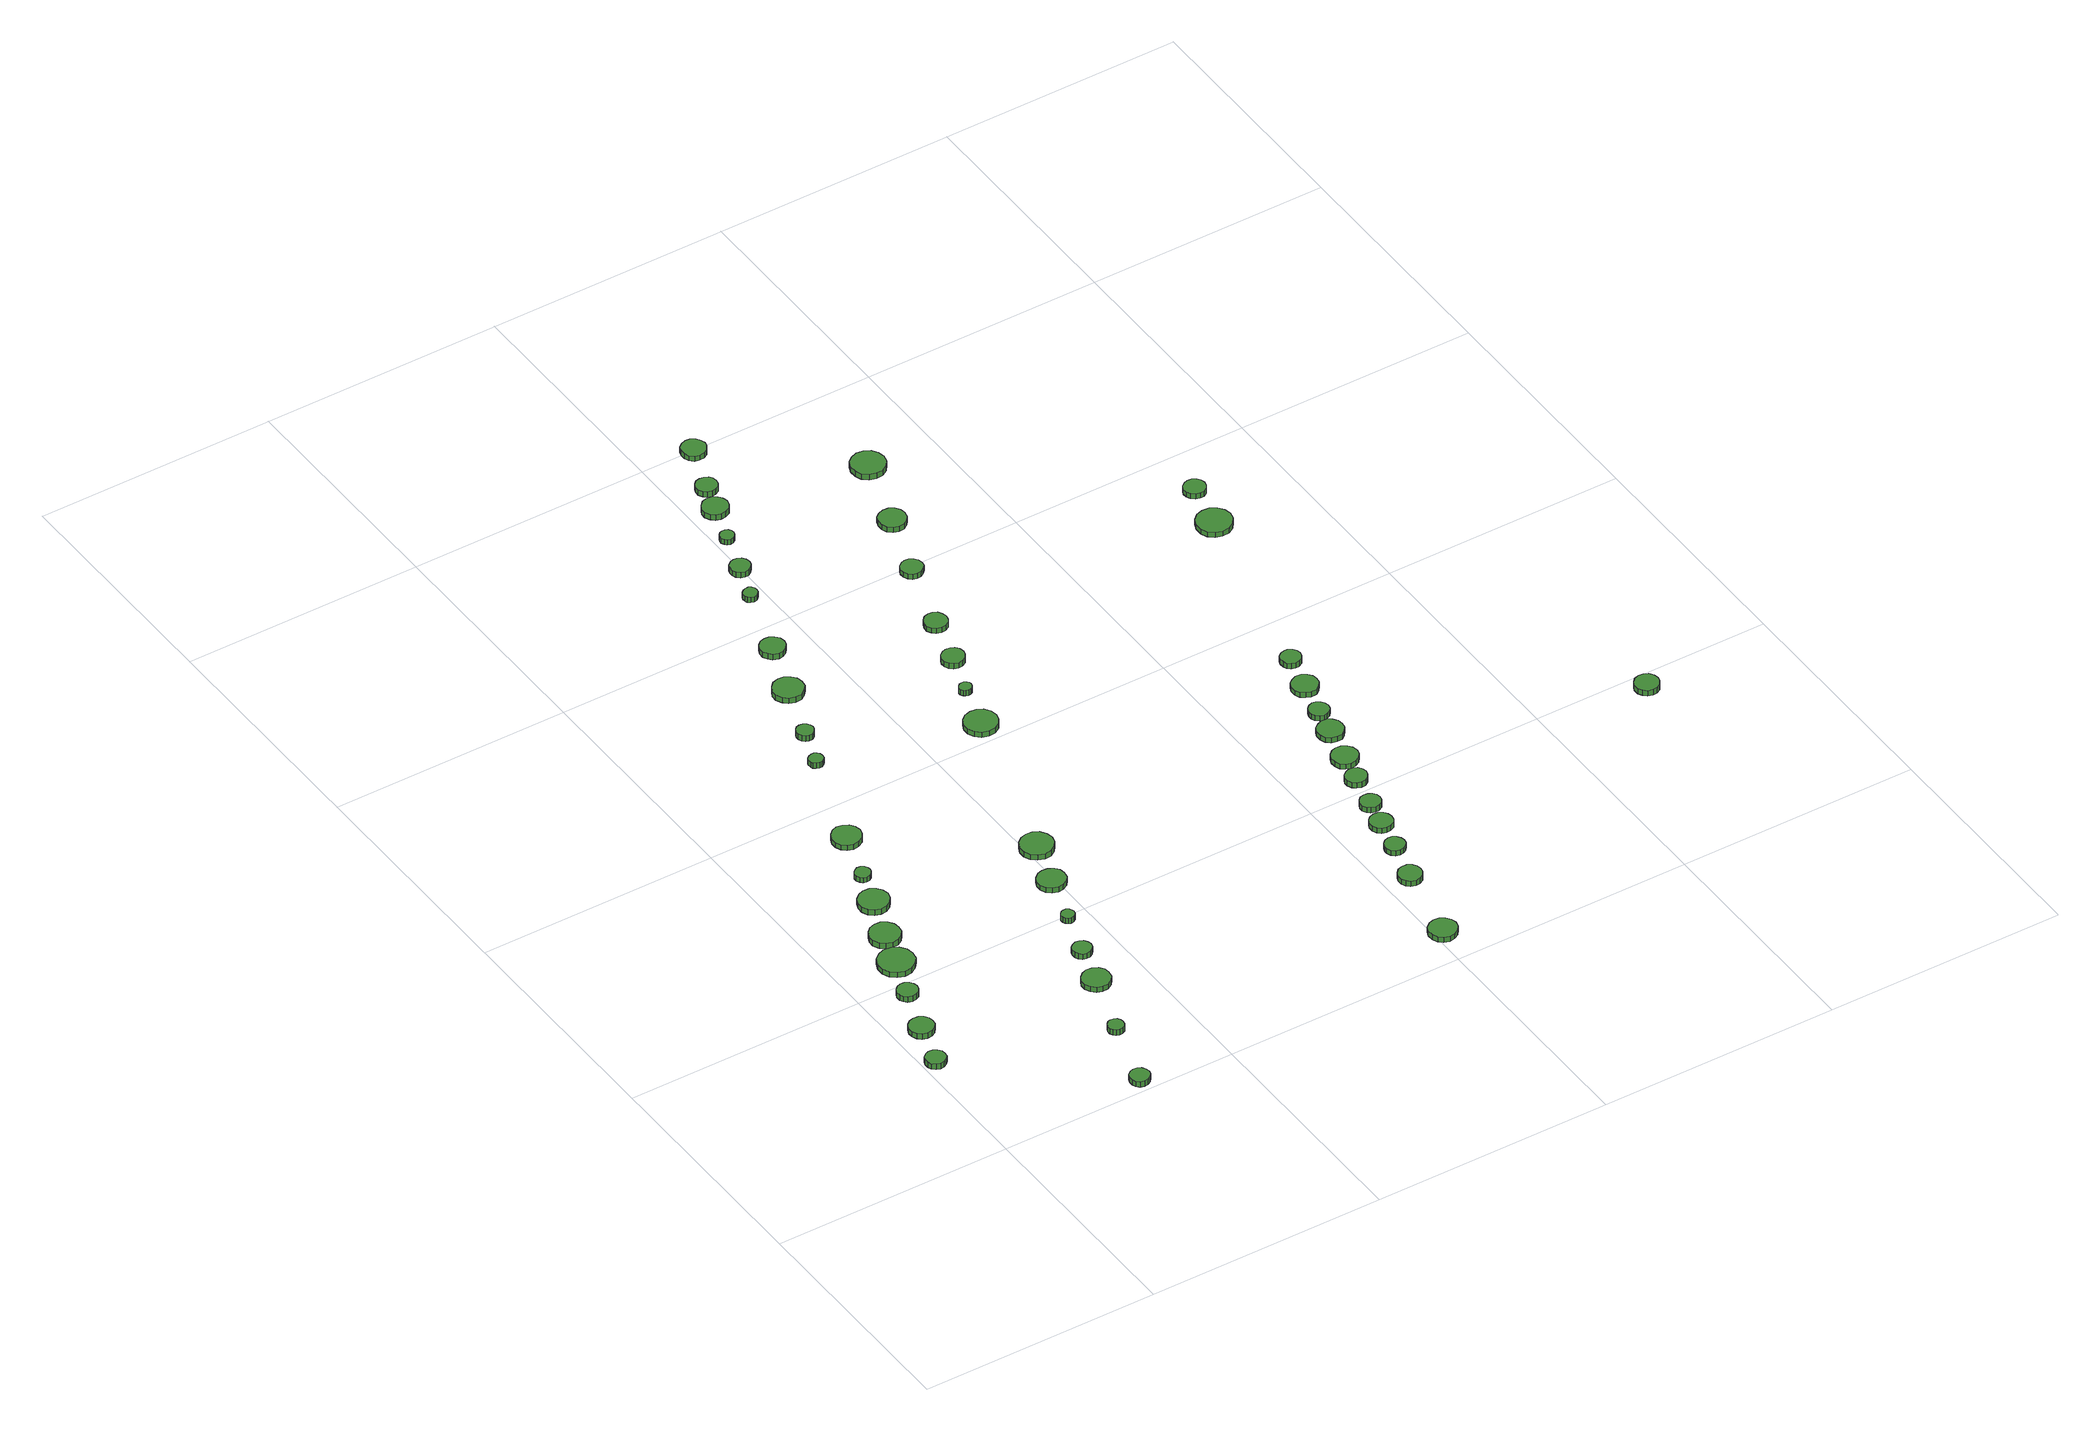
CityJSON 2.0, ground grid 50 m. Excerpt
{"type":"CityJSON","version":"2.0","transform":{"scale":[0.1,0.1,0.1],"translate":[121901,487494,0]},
"CityObjects":{
"tree1":{"type":"SolitaryVegetationObject","attributes":{"function":"something"},"geometry":[{"type":"MultiSurface","lod":"1","boundaries":[[[0,1,2,3,4,5,6,7,8,9,10,11,12,13,14]],[[15,16,17,18,19,20,21,22,23,24,25,26,27,28,29]],[[0,29,28,1]],[[1,28,27,2]],[[2,27,26,3]],[[3,26,25,4]],[[4,25,24,5]],[[5,24,23,6]],[[6,23,22,7]],[[7,22,21,8]],[[8,21,20,9]],[[9,20,19,10]],[[10,19,18,11]],[[11,18,17,12]],[[12,17,16,13]],[[13,16,15,14]],[[14,15,29,0]]]}]},
"tree2":{"type":"SolitaryVegetationObject","attributes":{"function":"something"},"geometry":[{"type":"MultiSurface","lod":"1","boundaries":[[[30,31,32,33,34,35,36,37,38,39,40,41,42,43,44]],[[45,46,47,48,49,50,51,52,53,54,55,56,57,58,59]],[[30,59,58,31]],[[31,58,57,32]],[[32,57,56,33]],[[33,56,55,34]],[[34,55,54,35]],[[35,54,53,36]],[[36,53,52,37]],[[37,52,51,38]],[[38,51,50,39]],[[39,50,49,40]],[[40,49,48,41]],[[41,48,47,42]],[[42,47,46,43]],[[43,46,45,44]],[[44,45,59,30]]]}]},
"tree3":{"type":"SolitaryVegetationObject","attributes":{"function":"something"},"geometry":[{"type":"MultiSurface","lod":"1","boundaries":[[[60,61,62,63,64,65,66,67,68,69,70,71,72,73,74]],[[75,76,77,78,79,80,81,82,83,84,85,86,87,88,89]],[[60,89,88,61]],[[61,88,87,62]],[[62,87,86,63]],[[63,86,85,64]],[[64,85,84,65]],[[65,84,83,66]],[[66,83,82,67]],[[67,82,81,68]],[[68,81,80,69]],[[69,80,79,70]],[[70,79,78,71]],[[71,78,77,72]],[[72,77,76,73]],[[73,76,75,74]],[[74,75,89,60]]]}]},
"tree4":{"type":"SolitaryVegetationObject","attributes":{"function":"something"},"geometry":[{"type":"MultiSurface","lod":"1","boundaries":[[[90,91,92,93,94,95,96,97,98,99,100,101,102,103,104]],[[105,106,107,108,109,110,111,112,113,114,115,116,117,118,119]],[[90,119,118,91]],[[91,118,117,92]],[[92,117,116,93]],[[93,116,115,94]],[[94,115,114,95]],[[95,114,113,96]],[[96,113,112,97]],[[97,112,111,98]],[[98,111,110,99]],[[99,110,109,100]],[[100,109,108,101]],[[101,108,107,102]],[[102,107,106,103]],[[103,106,105,104]],[[104,105,119,90]]]}]},
"tree5":{"type":"SolitaryVegetationObject","attributes":{"function":"something"},"geometry":[{"type":"MultiSurface","lod":"1","boundaries":[[[120,121,122,123,124,125,126,127,128,129,130,131,132,133,134]],[[135,136,137,138,139,140,141,142,143,144,145,146,147,148,149]],[[120,149,148,121]],[[121,148,147,122]],[[122,147,146,123]],[[123,146,145,124]],[[124,145,144,125]],[[125,144,143,126]],[[126,143,142,127]],[[127,142,141,128]],[[128,141,140,129]],[[129,140,139,130]],[[130,139,138,131]],[[131,138,137,132]],[[132,137,136,133]],[[133,136,135,134]],[[134,135,149,120]]]}]},
"tree6":{"type":"SolitaryVegetationObject","attributes":{"function":"something"},"geometry":[{"type":"MultiSurface","lod":"1","boundaries":[[[150,151,152,153,154,155,156,157,158,159,160,161,162,163,164]],[[165,166,167,168,169,170,171,172,173,174,175,176,177,178,179]],[[150,179,178,151]],[[151,178,177,152]],[[152,177,176,153]],[[153,176,175,154]],[[154,175,174,155]],[[155,174,173,156]],[[156,173,172,157]],[[157,172,171,158]],[[158,171,170,159]],[[159,170,169,160]],[[160,169,168,161]],[[161,168,167,162]],[[162,167,166,163]],[[163,166,165,164]],[[164,165,179,150]]]}]},
"tree7":{"type":"SolitaryVegetationObject","attributes":{"function":"something"},"geometry":[{"type":"MultiSurface","lod":"1","boundaries":[[[180,181,182,183,184,185,186,187,188,189,190,191,192,193,194]],[[195,196,197,198,199,200,201,202,203,204,205,206,207,208,209]],[[180,209,208,181]],[[181,208,207,182]],[[182,207,206,183]],[[183,206,205,184]],[[184,205,204,185]],[[185,204,203,186]],[[186,203,202,187]],[[187,202,201,188]],[[188,201,200,189]],[[189,200,199,190]],[[190,199,198,191]],[[191,198,197,192]],[[192,197,196,193]],[[193,196,195,194]],[[194,195,209,180]]]}]},
"tree8":{"type":"SolitaryVegetationObject","attributes":{"function":"something"},"geometry":[{"type":"MultiSurface","lod":"1","boundaries":[[[210,211,212,213,214,215,216,217,218,219,220,221,222,223,224]],[[225,226,227,228,229,230,231,232,233,234,235,236,237,238,239]],[[210,239,238,211]],[[211,238,237,212]],[[212,237,236,213]],[[213,236,235,214]],[[214,235,234,215]],[[215,234,233,216]],[[216,233,232,217]],[[217,232,231,218]],[[218,231,230,219]],[[219,230,229,220]],[[220,229,228,221]],[[221,228,227,222]],[[222,227,226,223]],[[223,226,225,224]],[[224,225,239,210]]]}]},
"tree9":{"type":"SolitaryVegetationObject","attributes":{"function":"something"},"geometry":[{"type":"MultiSurface","lod":"1","boundaries":[[[240,241,242,243,244,245,246,247,248,249,250,251,252,253,254]],[[255,256,257,258,259,260,261,262,263,264,265,266,267,268,269]],[[240,269,268,241]],[[241,268,267,242]],[[242,267,266,243]],[[243,266,265,244]],[[244,265,264,245]],[[245,264,263,246]],[[246,263,262,247]],[[247,262,261,248]],[[248,261,260,249]],[[249,260,259,250]],[[250,259,258,251]],[[251,258,257,252]],[[252,257,256,253]],[[253,256,255,254]],[[254,255,269,240]]]}]},
"tree10":{"type":"SolitaryVegetationObject","attributes":{"function":"something"},"geometry":[{"type":"MultiSurface","lod":"1","boundaries":[[[270,271,272,273,274,275,276,277,278,279,280,281,282,283,284]],[[285,286,287,288,289,290,291,292,293,294,295,296,297,298,299]],[[270,299,298,271]],[[271,298,297,272]],[[272,297,296,273]],[[273,296,295,274]],[[274,295,294,275]],[[275,294,293,276]],[[276,293,292,277]],[[277,292,291,278]],[[278,291,290,279]],[[279,290,289,280]],[[280,289,288,281]],[[281,288,287,282]],[[282,287,286,283]],[[283,286,285,284]],[[284,285,299,270]]]}]},
"tree11":{"type":"SolitaryVegetationObject","attributes":{"function":"something"},"geometry":[{"type":"MultiSurface","lod":"1","boundaries":[[[300,301,302,303,304,305,306,307,308,309,310,311,312,313,314]],[[315,316,317,318,319,320,321,322,323,324,325,326,327,328,329]],[[300,329,328,301]],[[301,328,327,302]],[[302,327,326,303]],[[303,326,325,304]],[[304,325,324,305]],[[305,324,323,306]],[[306,323,322,307]],[[307,322,321,308]],[[308,321,320,309]],[[309,320,319,310]],[[310,319,318,311]],[[311,318,317,312]],[[312,317,316,313]],[[313,316,315,314]],[[314,315,329,300]]]}]},
"tree12":{"type":"SolitaryVegetationObject","attributes":{"function":"something"},"geometry":[{"type":"MultiSurface","lod":"1","boundaries":[[[330,331,332,333,334,335,336,337,338,339,340,341,342,343,344]],[[345,346,347,348,349,350,351,352,353,354,355,356,357,358,359]],[[330,359,358,331]],[[331,358,357,332]],[[332,357,356,333]],[[333,356,355,334]],[[334,355,354,335]],[[335,354,353,336]],[[336,353,352,337]],[[337,352,351,338]],[[338,351,350,339]],[[339,350,349,340]],[[340,349,348,341]],[[341,348,347,342]],[[342,347,346,343]],[[343,346,345,344]],[[344,345,359,330]]]}]},
"tree13":{"type":"SolitaryVegetationObject","attributes":{"function":"something"},"geometry":[{"type":"MultiSurface","lod":"1","boundaries":[[[360,361,362,363,364,365,366,367,368,369,370,371,372,373,374]],[[375,376,377,378,379,380,381,382,383,384,385,386,387,388,389]],[[360,389,388,361]],[[361,388,387,362]],[[362,387,386,363]],[[363,386,385,364]],[[364,385,384,365]],[[365,384,383,366]],[[366,383,382,367]],[[367,382,381,368]],[[368,381,380,369]],[[369,380,379,370]],[[370,379,378,371]],[[371,378,377,372]],[[372,377,376,373]],[[373,376,375,374]],[[374,375,389,360]]]}]},
"tree14":{"type":"SolitaryVegetationObject","attributes":{"function":"something"},"geometry":[{"type":"MultiSurface","lod":"1","boundaries":[[[390,391,392,393,394,395,396,397,398,399,400,401,402,403,404]],[[405,406,407,408,409,410,411,412,413,414,415,416,417,418,419]],[[390,419,418,391]],[[391,418,417,392]],[[392,417,416,393]],[[393,416,415,394]],[[394,415,414,395]],[[395,414,413,396]],[[396,413,412,397]],[[397,412,411,398]],[[398,411,410,399]],[[399,410,409,400]],[[400,409,408,401]],[[401,408,407,402]],[[402,407,406,403]],[[403,406,405,404]],[[404,405,419,390]]]}]},
"tree15":{"type":"SolitaryVegetationObject","attributes":{"function":"something"},"geometry":[{"type":"MultiSurface","lod":"1","boundaries":[[[420,421,422,423,424,425,426,427,428,429,430,431,432,433,434]],[[435,436,437,438,439,440,441,442,443,444,445,446,447,448,449]],[[420,449,448,421]],[[421,448,447,422]],[[422,447,446,423]],[[423,446,445,424]],[[424,445,444,425]],[[425,444,443,426]],[[426,443,442,427]],[[427,442,441,428]],[[428,441,440,429]],[[429,440,439,430]],[[430,439,438,431]],[[431,438,437,432]],[[432,437,436,433]],[[433,436,435,434]],[[434,435,449,420]]]}]},
"tree16":{"type":"SolitaryVegetationObject","attributes":{"function":"something"},"geometry":[{"type":"MultiSurface","lod":"1","boundaries":[[[450,451,452,453,454,455,456,457,458,459,460,461,462,463,464]],[[465,466,467,468,469,470,471,472,473,474,475,476,477,478,479]],[[450,479,478,451]],[[451,478,477,452]],[[452,477,476,453]],[[453,476,475,454]],[[454,475,474,455]],[[455,474,473,456]],[[456,473,472,457]],[[457,472,471,458]],[[458,471,470,459]],[[459,470,469,460]],[[460,469,468,461]],[[461,468,467,462]],[[462,467,466,463]],[[463,466,465,464]],[[464,465,479,450]]]}]},
"tree17":{"type":"SolitaryVegetationObject","attributes":{"function":"something"},"geometry":[{"type":"MultiSurface","lod":"1","boundaries":[[[480,481,482,483,484,485,486,487,488,489,490,491,492,493,494]],[[495,496,497,498,499,500,501,502,503,504,505,506,507,508,509]],[[480,509,508,481]],[[481,508,507,482]],[[482,507,506,483]],[[483,506,505,484]],[[484,505,504,485]],[[485,504,503,486]],[[486,503,502,487]],[[487,502,501,488]],[[488,501,500,489]],[[489,500,499,490]],[[490,499,498,491]],[[491,498,497,492]],[[492,497,496,493]],[[493,496,495,494]],[[494,495,509,480]]]}]},
"tree18":{"type":"SolitaryVegetationObject","attributes":{"function":"something"},"geometry":[{"type":"MultiSurface","lod":"1","boundaries":[[[510,511,512,513,514,515,516,517,518,519,520,521,522,523,524]],[[525,526,527,528,529,530,531,532,533,534,535,536,537,538,539]],[[510,539,538,511]],[[511,538,537,512]],[[512,537,536,513]],[[513,536,535,514]],[[514,535,534,515]],[[515,534,533,516]],[[516,533,532,517]],[[517,532,531,518]],[[518,531,530,519]],[[519,530,529,520]],[[520,529,528,521]],[[521,528,527,522]],[[522,527,526,523]],[[523,526,525,524]],[[524,525,539,510]]]}]},
"tree19":{"type":"SolitaryVegetationObject","attributes":{"function":"something"},"geometry":[{"type":"MultiSurface","lod":"1","boundaries":[[[540,541,542,543,544,545,546,547,548,549,550,551,552,553,554]],[[555,556,557,558,559,560,561,562,563,564,565,566,567,568,569]],[[540,569,568,541]],[[541,568,567,542]],[[542,567,566,543]],[[543,566,565,544]],[[544,565,564,545]],[[545,564,563,546]],[[546,563,562,547]],[[547,562,561,548]],[[548,561,560,549]],[[549,560,559,550]],[[550,559,558,551]],[[551,558,557,552]],[[552,557,556,553]],[[553,556,555,554]],[[554,555,569,540]]]}]},
"tree20":{"type":"SolitaryVegetationObject","attributes":{"function":"something"},"geometry":[{"type":"MultiSurface","lod":"1","boundaries":[[[570,571,572,573,574,575,576,577,578,579,580,581,582,583,584]],[[585,586,587,588,589,590,591,592,593,594,595,596,597,598,599]],[[570,599,598,571]],[[571,598,597,572]],[[572,597,596,573]],[[573,596,595,574]],[[574,595,594,575]],[[575,594,593,576]],[[576,593,592,577]],[[577,592,591,578]],[[578,591,590,579]],[[579,590,589,580]],[[580,589,588,581]],[[581,588,587,582]],[[582,587,586,583]],[[583,586,585,584]],[[584,585,599,570]]]}]},
"tree21":{"type":"SolitaryVegetationObject","attributes":{"function":"something"},"geometry":[{"type":"MultiSurface","lod":"1","boundaries":[[[600,601,602,603,604,605,606,607,608,609,610,611,612,613,614]],[[615,616,617,618,619,620,621,622,623,624,625,626,627,628,629]],[[600,629,628,601]],[[601,628,627,602]],[[602,627,626,603]],[[603,626,625,604]],[[604,625,624,605]],[[605,624,623,606]],[[606,623,622,607]],[[607,622,621,608]],[[608,621,620,609]],[[609,620,619,610]],[[610,619,618,611]],[[611,618,617,612]],[[612,617,616,613]],[[613,616,615,614]],[[614,615,629,600]]]}]},
"tree22":{"type":"SolitaryVegetationObject","attributes":{"function":"something"},"geometry":[{"type":"MultiSurface","lod":"1","boundaries":[[[630,631,632,633,634,635,636,637,638,639,640,641,642,643,644]],[[645,646,647,648,649,650,651,652,653,654,655,656,657,658,659]],[[630,659,658,631]],[[631,658,657,632]],[[632,657,656,633]],[[633,656,655,634]],[[634,655,654,635]],[[635,654,653,636]],[[636,653,652,637]],[[637,652,651,638]],[[638,651,650,639]],[[639,650,649,640]],[[640,649,648,641]],[[641,648,647,642]],[[642,647,646,643]],[[643,646,645,644]],[[644,645,659,630]]]}]},
"tree23":{"type":"SolitaryVegetationObject","attributes":{"function":"something"},"geometry":[{"type":"MultiSurface","lod":"1","boundaries":[[[660,661,662,663,664,665,666,667,668,669,670,671,672,673,674]],[[675,676,677,678,679,680,681,682,683,684,685,686,687,688,689]],[[660,689,688,661]],[[661,688,687,662]],[[662,687,686,663]],[[663,686,685,664]],[[664,685,684,665]],[[665,684,683,666]],[[666,683,682,667]],[[667,682,681,668]],[[668,681,680,669]],[[669,680,679,670]],[[670,679,678,671]],[[671,678,677,672]],[[672,677,676,673]],[[673,676,675,674]],[[674,675,689,660]]]}]},
"tree24":{"type":"SolitaryVegetationObject","attributes":{"function":"something"},"geometry":[{"type":"MultiSurface","lod":"1","boundaries":[[[690,691,692,693,694,695,696,697,698,699,700,701,702,703,704]],[[705,706,707,708,709,710,711,712,713,714,715,716,717,718,719]],[[690,719,718,691]],[[691,718,717,692]],[[692,717,716,693]],[[693,716,715,694]],[[694,715,714,695]],[[695,714,713,696]],[[696,713,712,697]],[[697,712,711,698]],[[698,711,710,699]],[[699,710,709,700]],[[700,709,708,701]],[[701,708,707,702]],[[702,707,706,703]],[[703,706,705,704]],[[704,705,719,690]]]}]},
"tree25":{"type":"SolitaryVegetationObject","attributes":{"function":"something"},"geometry":[{"type":"MultiSurface","lod":"1","boundaries":[[[720,721,722,723,724,725,726,727,728,729,730,731,732,733,734]],[[735,736,737,738,739,740,741,742,743,744,745,746,747,748,749]],[[720,749,748,721]],[[721,748,747,722]],[[722,747,746,723]],[[723,746,745,724]],[[724,745,744,725]],[[725,744,743,726]],[[726,743,742,727]],[[727,742,741,728]],[[728,741,740,729]],[[729,740,739,730]],[[730,739,738,731]],[[731,738,737,732]],[[732,737,736,733]],[[733,736,735,734]],[[734,735,749,720]]]}]},
"tree26":{"type":"SolitaryVegetationObject","attributes":{"function":"something"},"geometry":[{"type":"MultiSurface","lod":"1","boundaries":[[[750,751,752,753,754,755,756,757,758,759,760,761,762,763,764]],[[765,766,767,768,769,770,771,772,773,774,775,776,777,778,779]],[[750,779,778,751]],[[751,778,777,752]],[[752,777,776,753]],[[753,776,775,754]],[[754,775,774,755]],[[755,774,773,756]],[[756,773,772,757]],[[757,772,771,758]],[[758,771,770,759]],[[759,770,769,760]],[[760,769,768,761]],[[761,768,767,762]],[[762,767,766,763]],[[763,766,765,764]],[[764,765,779,750]]]}]},
"tree27":{"type":"SolitaryVegetationObject","attributes":{"function":"something"},"geometry":[{"type":"MultiSurface","lod":"1","boundaries":[[[780,781,782,783,784,785,786,787,788,789,790,791,792,793,794]],[[795,796,797,798,799,800,801,802,803,804,805,806,807,808,809]],[[780,809,808,781]],[[781,808,807,782]],[[782,807,806,783]],[[783,806,805,784]],[[784,805,804,785]],[[785,804,803,786]],[[786,803,802,787]],[[787,802,801,788]],[[788,801,800,789]],[[789,800,799,790]],[[790,799,798,791]],[[791,798,797,792]],[[792,797,796,793]],[[793,796,795,794]],[[794,795,809,780]]]}]},
"tree28":{"type":"SolitaryVegetationObject","attributes":{"function":"something"},"geometry":[{"type":"MultiSurface","lod":"1","boundaries":[[[810,811,812,813,814,815,816,817,818,819,820,821,822,823,824]],[[825,826,827,828,829,830,831,832,833,834,835,836,837,838,839]],[[810,839,838,811]],[[811,838,837,812]],[[812,837,836,813]],[[813,836,835,814]],[[814,835,834,815]],[[815,834,833,816]],[[816,833,832,817]],[[817,832,831,818]],[[818,831,830,819]],[[819,830,829,820]],[[820,829,828,821]],[[821,828,827,822]],[[822,827,826,823]],[[823,826,825,824]],[[824,825,839,810]]]}]},
"tree29":{"type":"SolitaryVegetationObject","attributes":{"function":"something"},"geometry":[{"type":"MultiSurface","lod":"1","boundaries":[[[840,841,842,843,844,845,846,847,848,849,850,851,852,853,854]],[[855,856,857,858,859,860,861,862,863,864,865,866,867,868,869]],[[840,869,868,841]],[[841,868,867,842]],[[842,867,866,843]],[[843,866,865,844]],[[844,865,864,845]],[[845,864,863,846]],[[846,863,862,847]],[[847,862,861,848]],[[848,861,860,849]],[[849,860,859,850]],[[850,859,858,851]],[[851,858,857,852]],[[852,857,856,853]],[[853,856,855,854]],[[854,855,869,840]]]}]},
"tree30":{"type":"SolitaryVegetationObject","attributes":{"function":"something"},"geometry":[{"type":"MultiSurface","lod":"1","boundaries":[[[870,871,872,873,874,875,876,877,878,879,880,881,882,883,884]],[[885,886,887,888,889,890,891,892,893,894,895,896,897,898,899]],[[870,899,898,871]],[[871,898,897,872]],[[872,897,896,873]],[[873,896,895,874]],[[874,895,894,875]],[[875,894,893,876]],[[876,893,892,877]],[[877,892,891,878]],[[878,891,890,879]],[[879,890,889,880]],[[880,889,888,881]],[[881,888,887,882]],[[882,887,886,883]],[[883,886,885,884]],[[884,885,899,870]]]}]},
"tree31":{"type":"SolitaryVegetationObject","attributes":{"function":"something"},"geometry":[{"type":"MultiSurface","lod":"1","boundaries":[[[900,901,902,903,904,905,906,907,908,909,910,911,912,913,914]],[[915,916,917,918,919,920,921,922,923,924,925,926,927,928,929]],[[900,929,928,901]],[[901,928,927,902]],[[902,927,926,903]],[[903,926,925,904]],[[904,925,924,905]],[[905,924,923,906]],[[906,923,922,907]],[[907,922,921,908]],[[908,921,920,909]],[[909,920,919,910]],[[910,919,918,911]],[[911,918,917,912]],[[912,917,916,913]],[[913,916,915,914]],[[914,915,929,900]]]}]},
"tree32":{"type":"SolitaryVegetationObject","attributes":{"function":"something"},"geometry":[{"type":"MultiSurface","lod":"1","boundaries":[[[930,931,932,933,934,935,936,937,938,939,940,941,942,943,944]],[[945,946,947,948,949,950,951,952,953,954,955,956,957,958,959]],[[930,959,958,931]],[[931,958,957,932]],[[932,957,956,933]],[[933,956,955,934]],[[934,955,954,935]],[[935,954,953,936]],[[936,953,952,937]],[[937,952,951,938]],[[938,951,950,939]],[[939,950,949,940]],[[940,949,948,941]],[[941,948,947,942]],[[942,947,946,943]],[[943,946,945,944]],[[944,945,959,930]]]}]},
"tree33":{"type":"SolitaryVegetationObject","attributes":{"function":"something"},"geometry":[{"type":"MultiSurface","lod":"1","boundaries":[[[960,961,962,963,964,965,966,967,968,969,970,971,972,973,974]],[[975,976,977,978,979,980,981,982,983,984,985,986,987,988,989]],[[960,989,988,961]],[[961,988,987,962]],[[962,987,986,963]],[[963,986,985,964]],[[964,985,984,965]],[[965,984,983,966]],[[966,983,982,967]],[[967,982,981,968]],[[968,981,980,969]],[[969,980,979,970]],[[970,979,978,971]],[[971,978,977,972]],[[972,977,976,973]],[[973,976,975,974]],[[974,975,989,960]]]}]},
"tree34":{"type":"SolitaryVegetationObject","attributes":{"function":"something"},"geometry":[{"type":"MultiSurface","lod":"1","boundaries":[[[990,991,992,993,994,995,996,997,998,999,1000,1001,1002,1003,1004]],[[1005,1006,1007,1008,1009,1010,1011,1012,1013,1014,1015,1016,1017,1018,1019]],[[990,1019,1018,991]],[[991,1018,1017,992]],[[992,1017,1016,993]],[[993,1016,1015,994]],[[994,1015,1014,995]],[[995,1014,1013,996]],[[996,1013,1012,997]],[[997,1012,1011,998]],[[998,1011,1010,999]],[[999,1010,1009,1000]],[[1000,1009,1008,1001]],[[1001,1008,1007,1002]],[[1002,1007,1006,1003]],[[1003,1006,1005,1004]],[[1004,1005,1019,990]]]}]},
"tree35":{"type":"SolitaryVegetationObject","attributes":{"function":"something"},"geometry":[{"type":"MultiSurface","lod":"1","boundaries":[[[1020,1021,1022,1023,1024,1025,1026,1027,1028,1029,1030,1031,1032,1033,1034]],[[1035,1036,1037,1038,1039,1040,1041,1042,1043,1044,1045,1046,1047,1048,1049]],[[1020,1049,1048,1021]],[[1021,1048,1047,1022]],[[1022,1047,1046,1023]],[[1023,1046,1045,1024]],[[1024,1045,1044,1025]],[[1025,1044,1043,1026]],[[1026,1043,1042,1027]],[[1027,1042,1041,1028]],[[1028,1041,1040,1029]],[[1029,1040,1039,1030]],[[1030,1039,1038,1031]],[[1031,1038,1037,1032]],[[1032,1037,1036,1033]],[[1033,1036,1035,1034]],[[1034,1035,1049,1020]]]}]},
"tree36":{"type":"SolitaryVegetationObject","attributes":{"function":"something"},"geometry":[{"type":"MultiSurface","lod":"1","boundaries":[[[1050,1051,1052,1053,1054,1055,1056,1057,1058,1059,1060,1061,1062,1063,1064]],[[1065,1066,1067,1068,1069,1070,1071,1072,1073,1074,1075,1076,1077,1078,1079]],[[1050,1079,1078,1051]],[[1051,1078,1077,1052]],[[1052,1077,1076,1053]],[[1053,1076,1075,1054]],[[1054,1075,1074,1055]],[[1055,1074,1073,1056]],[[1056,1073,1072,1057]],[[1057,1072,1071,1058]],[[1058,1071,1070,1059]],[[1059,1070,1069,1060]],[[1060,1069,1068,1061]],[[1061,1068,1067,1062]],[[1062,1067,1066,1063]],[[1063,1066,1065,1064]],[[1064,1065,1079,1050]]]}]},
"tree37":{"type":"SolitaryVegetationObject","attributes":{"function":"something"},"geometry":[{"type":"MultiSurface","lod":"1","boundaries":[[[1080,1081,1082,1083,1084,1085,1086,1087,1088,1089,1090,1091,1092,1093,1094]],[[1095,1096,1097,1098,1099,1100,1101,1102,1103,1104,1105,1106,1107,1108,1109]],[[1080,1109,1108,1081]],[[1081,1108,1107,1082]],[[1082,1107,1106,1083]],[[1083,1106,1105,1084]],[[1084,1105,1104,1085]],[[1085,1104,1103,1086]],[[1086,1103,1102,1087]],[[1087,1102,1101,1088]],[[1088,1101,1100,1089]],[[1089,1100,1099,1090]],[[1090,1099,1098,1091]],[[1091,1098,1097,1092]],[[1092,1097,1096,1093]],[[1093,1096,1095,1094]],[[1094,1095,1109,1080]]]}]},
"tree38":{"type":"SolitaryVegetationObject","attributes":{"function":"something"},"geometry":[{"type":"MultiSurface","lod":"1","boundaries":[[[1110,1111,1112,1113,1114,1115,1116,1117,1118,1119,1120,1121,1122,1123,1124]],[[1125,1126,1127,1128,1129,1130,1131,1132,1133,1134,1135,1136,1137,1138,1139]],[[1110,1139,1138,1111]],[[1111,1138,1137,1112]],[[1112,1137,1136,1113]],[[1113,1136,1135,1114]],[[1114,1135,1134,1115]],[[1115,1134,1133,1116]],[[1116,1133,1132,1117]],[[1117,1132,1131,1118]],[[1118,1131,1130,1119]],[[1119,1130,1129,1120]],[[1120,1129,1128,1121]],[[1121,1128,1127,1122]],[[1122,1127,1126,1123]],[[1123,1126,1125,1124]],[[1124,1125,1139,1110]]]}]},
"tree39":{"type":"SolitaryVegetationObject","attributes":{"function":"something"},"geometry":[{"type":"MultiSurface","lod":"1","boundaries":[[[1140,1141,1142,1143,1144,1145,1146,1147,1148,1149,1150,1151,1152,1153,1154]],[[1155,1156,1157,1158,1159,1160,1161,1162,1163,1164,1165,1166,1167,1168,1169]],[[1140,1169,1168,1141]],[[1141,1168,1167,1142]],[[1142,1167,1166,1143]],[[1143,1166,1165,1144]],[[1144,1165,1164,1145]],[[1145,1164,1163,1146]],[[1146,1163,1162,1147]],[[1147,1162,1161,1148]],[[1148,1161,1160,1149]],[[1149,1160,1159,1150]],[[1150,1159,1158,1151]],[[1151,1158,1157,1152]],[[1152,1157,1156,1153]],[[1153,1156,1155,1154]],[[1154,1155,1169,1140]]]}]},
"tree40":{"type":"SolitaryVegetationObject","attributes":{"function":"something"},"geometry":[{"type":"MultiSurface","lod":"1","boundaries":[[[1170,1171,1172,1173,1174,1175,1176,1177,1178,1179,1180,1181,1182,1183,1184]],[[1185,1186,1187,1188,1189,1190,1191,1192,1193,1194,1195,1196,1197,1198,1199]],[[1170,1199,1198,1171]],[[1171,1198,1197,1172]],[[1172,1197,1196,1173]],[[1173,1196,1195,1174]],[[1174,1195,1194,1175]],[[1175,1194,1193,1176]],[[1176,1193,1192,1177]],[[1177,1192,1191,1178]],[[1178,1191,1190,1179]],[[1179,1190,1189,1180]],[[1180,1189,1188,1181]],[[1181,1188,1187,1182]],[[1182,1187,1186,1183]],[[1183,1186,1185,1184]],[[1184,1185,1199,1170]]]}]},
"tree41":{"type":"SolitaryVegetationObject","attributes":{"function":"something"},"geometry":[{"type":"MultiSurface","lod":"1","boundaries":[[[1200,1201,1202,1203,1204,1205,1206,1207,1208,1209,1210,1211,1212,1213,1214]],[[1215,1216,1217,1218,1219,1220,1221,1222,1223,1224,1225,1226,1227,1228,1229]],[[1200,1229,1228,1201]],[[1201,1228,1227,1202]],[[1202,1227,1226,1203]],[[1203,1226,1225,1204]],[[1204,1225,1224,1205]],[[1205,1224,1223,1206]],[[1206,1223,1222,1207]],[[1207,1222,1221,1208]],[[1208,1221,1220,1209]],[[1209,1220,1219,1210]],[[1210,1219,1218,1211]],[[1211,1218,1217,1212]],[[1212,1217,1216,1213]],[[1213,1216,1215,1214]],[[1214,1215,1229,1200]]]}]},
"tree42":{"type":"SolitaryVegetationObject","attributes":{"function":"something"},"geometry":[{"type":"MultiSurface","lod":"1","boundaries":[[[1230,1231,1232,1233,1234,1235,1236,1237,1238,1239,1240,1241,1242,1243,1244]],[[1245,1246,1247,1248,1249,1250,1251,1252,1253,1254,1255,1256,1257,1258,1259]],[[1230,1259,1258,1231]],[[1231,1258,1257,1232]],[[1232,1257,1256,1233]],[[1233,1256,1255,1234]],[[1234,1255,1254,1235]],[[1235,1254,1253,1236]],[[1236,1253,1252,1237]],[[1237,1252,1251,1238]],[[1238,1251,1250,1239]],[[1239,1250,1249,1240]],[[1240,1249,1248,1241]],[[1241,1248,1247,1242]],[[1242,1247,1246,1243]],[[1243,1246,1245,1244]],[[1244,1245,1259,1230]]]}]},
"tree43":{"type":"SolitaryVegetationObject","attributes":{"function":"something"},"geometry":[{"type":"MultiSurface","lod":"1","boundaries":[[[1260,1261,1262,1263,1264,1265,1266,1267,1268,1269,1270,1271,1272,1273,1274]],[[1275,1276,1277,1278,1279,1280,1281,1282,1283,1284,1285,1286,1287,1288,1289]],[[1260,1289,1288,1261]],[[1261,1288,1287,1262]],[[1262,1287,1286,1263]],[[1263,1286,1285,1264]],[[1264,1285,1284,1265]],[[1265,1284,1283,1266]],[[1266,1283,1282,1267]],[[1267,1282,1281,1268]],[[1268,1281,1280,1269]],[[1269,1280,1279,1270]],[[1270,1279,1278,1271]],[[1271,1278,1277,1272]],[[1272,1277,1276,1273]],[[1273,1276,1275,1274]],[[1274,1275,1289,1260]]]}]},
"tree44":{"type":"SolitaryVegetationObject","attributes":{"function":"something"},"geometry":[{"type":"MultiSurface","lod":"1","boundaries":[[[1290,1291,1292,1293,1294,1295,1296,1297,1298,1299,1300,1301,1302,1303,1304]],[[1305,1306,1307,1308,1309,1310,1311,1312,1313,1314,1315,1316,1317,1318,1319]],[[1290,1319,1318,1291]],[[1291,1318,1317,1292]],[[1292,1317,1316,1293]],[[1293,1316,1315,1294]],[[1294,1315,1314,1295]],[[1295,1314,1313,1296]],[[1296,1313,1312,1297]],[[1297,1312,1311,1298]],[[1298,1311,1310,1299]],[[1299,1310,1309,1300]],[[1300,1309,1308,1301]],[[1301,1308,1307,1302]],[[1302,1307,1306,1303]],[[1303,1306,1305,1304]],[[1304,1305,1319,1290]]]}]},
"tree45":{"type":"SolitaryVegetationObject","attributes":{"function":"something"},"geometry":[{"type":"MultiSurface","lod":"1","boundaries":[[[1320,1321,1322,1323,1324,1325,1326,1327,1328,1329,1330,1331,1332,1333,1334]],[[1335,1336,1337,1338,1339,1340,1341,1342,1343,1344,1345,1346,1347,1348,1349]],[[1320,1349,1348,1321]],[[1321,1348,1347,1322]],[[1322,1347,1346,1323]],[[1323,1346,1345,1324]],[[1324,1345,1344,1325]],[[1325,1344,1343,1326]],[[1326,1343,1342,1327]],[[1327,1342,1341,1328]],[[1328,1341,1340,1329]],[[1329,1340,1339,1330]],[[1330,1339,1338,1331]],[[1331,1338,1337,1332]],[[1332,1337,1336,1333]],[[1333,1336,1335,1334]],[[1334,1335,1349,1320]]]}]},
"tree46":{"type":"SolitaryVegetationObject","attributes":{"function":"something"},"geometry":[{"type":"MultiSurface","lod":"1","boundaries":[[[1350,1351,1352,1353,1354,1355,1356,1357,1358,1359,1360,1361,1362,1363,1364]],[[1365,1366,1367,1368,1369,1370,1371,1372,1373,1374,1375,1376,1377,1378,1379]],[[1350,1379,1378,1351]],[[1351,1378,1377,1352]],[[1352,1377,1376,1353]],[[1353,1376,1375,1354]],[[1354,1375,1374,1355]],[[1355,1374,1373,1356]],[[1356,1373,1372,1357]],[[1357,1372,1371,1358]],[[1358,1371,1370,1359]],[[1359,1370,1369,1360]],[[1360,1369,1368,1361]],[[1361,1368,1367,1362]],[[1362,1367,1366,1363]],[[1363,1366,1365,1364]],[[1364,1365,1379,1350]]]}]}
},
"vertices":[
[47,278,16],[46,286,16],[40,294,16],[33,298,16],[24,299,16],[16,296,16],[9,290,16],[6,282,16],[6,274,16],[9,266,16],[16,260,16],[24,257,16],[33,258,16],[40,262,16],[46,269,16],[46,269,3],[40,262,3],[33,258,3],[24,257,3],[16,260,3],[9,266,3],[6,274,3],[6,282,3],[9,290,3],[16,296,3],[24,299,3],[33,298,3],[40,294,3],[46,286,3],[47,278,3],
[80,369,16],[78,379,16],[72,388,16],[63,393,16],[52,394,16],[42,391,16],[34,384,16],[30,374,16],[30,364,16],[34,354,16],[42,347,16],[52,344,16],[63,345,16],[72,350,16],[78,359,16],[78,359,3],[72,350,3],[63,345,3],[52,344,3],[42,347,3],[34,354,3],[30,364,3],[30,374,3],[34,384,3],[42,391,3],[52,394,3],[63,393,3],[72,388,3],[78,379,3],[80,369,3],
[110,469,16],[108,477,16],[103,484,16],[95,489,16],[87,490,16],[78,487,16],[72,481,16],[68,473,16],[68,464,16],[72,457,16],[78,451,16],[87,448,16],[95,449,16],[103,453,16],[108,460,16],[108,460,3],[103,453,3],[95,449,3],[87,448,3],[78,451,3],[72,457,3],[68,464,3],[68,473,3],[72,481,3],[78,487,3],[87,490,3],[95,489,3],[103,484,3],[108,477,3],[110,469,3],
[155,552,16],[152,567,16],[143,580,16],[130,587,16],[114,589,16],[100,584,16],[88,574,16],[82,560,16],[82,544,16],[88,530,16],[100,520,16],[114,515,16],[130,517,16],[143,525,16],[152,537,16],[152,537,4],[143,525,4],[130,517,4],[114,515,4],[100,520,4],[88,530,4],[82,544,4],[82,560,4],[88,574,4],[100,584,4],[114,589,4],[130,587,4],[143,580,4],[152,567,4],[155,552,4],
[336,29,16],[334,37,16],[329,44,16],[322,48,16],[313,49,16],[305,46,16],[299,41,16],[296,33,16],[296,25,16],[299,17,16],[305,11,16],[313,9,16],[322,10,16],[329,14,16],[334,21,16],[334,21,3],[329,14,3],[322,10,3],[313,9,3],[305,11,3],[299,17,3],[296,25,3],[296,33,3],[299,41,3],[305,46,3],[313,49,3],[322,48,3],[329,44,3],[334,37,3],[336,29,3],
[174,629,16],[172,641,16],[164,652,16],[153,659,16],[140,660,16],[127,656,16],[118,647,16],[112,635,16],[112,622,16],[118,610,16],[127,602,16],[140,598,16],[153,599,16],[164,605,16],[172,616,16],[172,616,3],[164,605,3],[153,599,3],[140,598,3],[127,602,3],[118,610,3],[112,622,3],[112,635,3],[118,647,3],[127,656,3],[140,660,3],[153,659,3],[164,652,3],[172,641,3],[174,629,3],
[210,721,16],[207,734,16],[199,744,16],[188,751,16],[175,752,16],[163,748,16],[153,739,16],[148,727,16],[148,714,16],[153,702,16],[163,694,16],[175,690,16],[188,691,16],[199,698,16],[207,708,16],[207,708,3],[199,698,3],[188,691,3],[175,690,3],[163,694,3],[153,702,3],[148,714,3],[148,727,3],[153,739,3],[163,748,3],[175,752,3],[188,751,3],[199,744,3],[207,734,3],[210,721,3],
[374,176,15],[373,182,15],[369,188,15],[363,191,15],[356,192,15],[350,190,15],[345,185,15],[342,179,15],[342,172,15],[345,166,15],[350,161,15],[356,159,15],[363,160,15],[369,163,15],[373,169,15],[373,169,2],[369,163,2],[363,160,2],[356,159,2],[350,161,2],[345,166,2],[342,172,2],[342,179,2],[345,185,2],[350,190,2],[356,192,2],[363,191,2],[369,188,2],[373,182,2],[374,176,2],
[220,797,16],[219,804,16],[215,809,16],[209,813,16],[202,814,16],[196,811,16],[191,807,16],[188,801,16],[188,794,16],[191,788,16],[196,783,16],[202,781,16],[209,782,16],[215,785,16],[219,791,16],[219,791,4],[215,785,4],[209,782,4],[202,781,4],[196,783,4],[191,788,4],[188,794,4],[188,801,4],[191,807,4],[196,811,4],[202,814,4],[209,813,4],[215,809,4],[219,804,4],[220,797,4],
[429,308,16],[427,319,16],[420,329,16],[409,335,16],[397,336,16],[386,332,16],[377,324,16],[372,314,16],[372,302,16],[377,291,16],[386,283,16],[397,279,16],[409,280,16],[420,286,16],[427,296,16],[427,296,4],[420,286,4],[409,280,4],[397,279,4],[386,283,4],[377,291,4],[372,302,4],[372,314,4],[377,324,4],[386,332,4],[397,336,4],[409,335,4],[420,329,4],[427,319,4],[429,308,4],
[267,903,16],[264,915,16],[257,925,16],[246,931,16],[234,933,16],[222,929,16],[213,920,16],[208,909,16],[208,897,16],[213,885,16],[222,877,16],[234,873,16],[246,875,16],[257,881,16],[264,891,16],[264,891,4],[257,881,4],[246,875,4],[234,873,4],[222,877,4],[213,885,4],[208,897,4],[208,909,4],[213,920,4],[222,929,4],[234,933,4],[246,931,4],[257,925,4],[264,915,4],[267,903,4],
[446,394,16],[444,402,16],[439,409,16],[432,413,16],[424,414,16],[416,411,16],[410,406,16],[407,398,16],[407,390,16],[410,383,16],[416,377,16],[424,375,16],[432,376,16],[439,380,16],[444,386,16],[444,386,3],[439,380,3],[432,376,3],[424,375,3],[416,377,3],[410,383,3],[407,390,3],[407,398,3],[410,406,3],[416,411,3],[424,414,3],[432,413,3],[439,409,3],[444,402,3],[446,394,3],
[471,491,15],[470,496,15],[467,501,15],[462,504,15],[456,504,15],[451,503,15],[447,499,15],[444,494,15],[444,488,15],[447,483,15],[451,479,15],[456,477,15],[462,478,15],[467,481,15],[470,485,15],[470,485,2],[467,481,2],[462,478,2],[456,477,2],[451,479,2],[447,483,2],[444,488,2],[444,494,2],[447,499,2],[451,503,2],[456,504,2],[462,504,2],[467,501,2],[470,496,2],[471,491,2],
[326,1121,15],[325,1127,15],[321,1132,15],[316,1135,15],[310,1135,15],[304,1133,15],[299,1129,15],[297,1124,15],[297,1117,15],[299,1112,15],[304,1108,15],[310,1106,15],[316,1106,15],[321,1109,15],[325,1114,15],[325,1114,2],[321,1109,2],[316,1106,2],[310,1106,2],[304,1108,2],[299,1112,2],[297,1117,2],[297,1124,2],[299,1129,2],[304,1133,2],[310,1135,2],[316,1135,2],[321,1132,2],[325,1127,2],[326,1121,2],
[516,592,16],[514,604,16],[507,613,16],[496,619,16],[484,620,16],[473,617,16],[464,609,16],[459,598,16],[459,586,16],[464,575,16],[473,567,16],[484,563,16],[496,565,16],[507,571,16],[514,580,16],[514,580,4],[507,571,4],[496,565,4],[484,563,4],[473,567,4],[464,575,4],[459,586,4],[459,598,4],[464,609,4],[473,617,4],[484,620,4],[496,619,4],[507,613,4],[514,604,4],[516,592,4],
[356,1198,16],[354,1205,16],[350,1211,16],[344,1215,16],[336,1216,16],[329,1214,16],[324,1209,16],[321,1202,16],[321,1195,16],[324,1188,16],[329,1183,16],[336,1181,16],[344,1181,16],[350,1185,16],[354,1191,16],[354,1191,3],[350,1185,3],[344,1181,3],[336,1181,3],[329,1183,3],[324,1188,3],[321,1195,3],[321,1202,3],[324,1209,3],[329,1214,3],[336,1216,3],[344,1215,3],[350,1211,3],[354,1205,3],[356,1198,3],
[553,691,16],[550,704,16],[542,716,16],[530,723,16],[516,724,16],[503,720,16],[492,711,16],[486,698,16],[486,684,16],[492,671,16],[503,662,16],[516,657,16],[530,659,16],[542,666,16],[550,677,16],[550,677,3],[542,666,3],[530,659,3],[516,657,3],[503,662,3],[492,671,3],[486,684,3],[486,698,3],[492,711,3],[503,720,3],[516,724,3],[530,723,3],[542,716,3],[550,704,3],[553,691,3],
[409,1317,17],[407,1330,17],[399,1340,17],[388,1347,17],[375,1348,17],[362,1344,17],[353,1335,17],[347,1324,17],[347,1311,17],[353,1299,17],[362,1290,17],[375,1286,17],[388,1287,17],[399,1294,17],[407,1304,17],[407,1304,4],[399,1294,4],[388,1287,4],[375,1286,4],[362,1290,4],[353,1299,4],[347,1311,4],[347,1324,4],[353,1335,4],[362,1344,4],[375,1348,4],[388,1347,4],[399,1340,4],[407,1330,4],[409,1317,4],
[446,1435,16],[444,1445,16],[437,1454,16],[428,1459,16],[418,1460,16],[407,1457,16],[400,1450,16],[395,1440,16],[395,1429,16],[400,1420,16],[407,1413,16],[418,1409,16],[428,1410,16],[437,1416,16],[444,1424,16],[444,1424,3],[437,1416,3],[428,1410,3],[418,1409,3],[407,1413,3],[400,1420,3],[395,1429,3],[395,1440,3],[400,1450,3],[407,1457,3],[418,1460,3],[428,1459,3],[437,1454,3],[444,1445,3],[446,1435,3],
[659,1043,16],[656,1056,16],[648,1068,16],[636,1075,16],[622,1076,16],[608,1072,16],[598,1063,16],[592,1050,16],[592,1036,16],[598,1023,16],[608,1014,16],[622,1009,16],[636,1011,16],[648,1018,16],[656,1029,16],[656,1029,4],[648,1018,4],[636,1011,4],[622,1009,4],[608,1014,4],[598,1023,4],[592,1036,4],[592,1050,4],[598,1063,4],[608,1072,4],[622,1076,4],[636,1075,4],[648,1068,4],[656,1056,4],[659,1043,4],
[485,1587,15],[484,1593,15],[480,1598,15],[475,1601,15],[469,1601,15],[463,1599,15],[458,1595,15],[456,1590,15],[456,1584,15],[458,1578,15],[463,1574,15],[469,1572,15],[475,1573,15],[480,1576,15],[484,1581,15],[484,1581,2],[480,1576,2],[475,1573,2],[469,1572,2],[463,1574,2],[458,1578,2],[456,1584,2],[456,1590,2],[458,1595,2],[463,1599,2],[469,1601,2],[475,1601,2],[480,1598,2],[484,1593,2],[485,1587,2],
[517,1661,16],[515,1670,16],[510,1677,16],[502,1681,16],[494,1682,16],[486,1679,16],[479,1673,16],[476,1666,16],[476,1657,16],[479,1649,16],[486,1643,16],[494,1640,16],[502,1641,16],[510,1646,16],[515,1653,16],[515,1653,3],[510,1646,3],[502,1641,3],[494,1640,3],[486,1643,3],[479,1649,3],[476,1657,3],[476,1666,3],[479,1673,3],[486,1679,3],[494,1682,3],[502,1681,3],[510,1677,3],[515,1670,3],[517,1661,3],
[669,1143,15],[668,1148,15],[665,1152,15],[660,1155,15],[655,1155,15],[650,1154,15],[646,1150,15],[643,1145,15],[643,1140,15],[646,1135,15],[650,1132,15],[655,1130,15],[660,1131,15],[665,1133,15],[668,1137,15],[668,1137,2],[665,1133,2],[660,1131,2],[655,1130,2],[650,1132,2],[646,1135,2],[643,1140,2],[643,1145,2],[646,1150,2],[650,1154,2],[655,1155,2],[660,1155,2],[665,1152,2],[668,1148,2],[669,1143,2],
[1047,79,14],[1044,90,14],[1037,100,14],[1027,106,14],[1015,107,14],[1004,104,14],[995,96,14],[990,85,14],[990,73,14],[995,62,14],[1004,54,14],[1015,50,14],[1027,52,14],[1037,58,14],[1044,67,14],[1044,67,2],[1037,58,2],[1027,52,2],[1015,50,2],[1004,54,2],[995,62,2],[990,73,2],[990,85,2],[995,96,2],[1004,104,2],[1015,107,2],[1027,106,2],[1037,100,2],[1044,90,2],[1047,79,2],
[539,1749,15],[538,1755,15],[534,1760,15],[529,1763,15],[523,1763,15],[517,1762,15],[513,1757,15],[510,1752,15],[510,1746,15],[513,1740,15],[517,1736,15],[523,1734,15],[529,1735,15],[534,1738,15],[538,1743,15],[538,1743,3],[534,1738,3],[529,1735,3],[523,1734,3],[517,1736,3],[513,1740,3],[510,1746,3],[510,1752,3],[513,1757,3],[517,1762,3],[523,1763,3],[529,1763,3],[534,1760,3],[538,1755,3],[539,1749,3],
[708,1228,16],[706,1238,16],[700,1246,16],[692,1250,16],[682,1251,16],[673,1248,16],[666,1242,16],[662,1233,16],[662,1223,16],[666,1214,16],[673,1208,16],[682,1205,16],[692,1206,16],[700,1211,16],[706,1219,16],[706,1219,3],[700,1211,3],[692,1206,3],[682,1205,3],[673,1208,3],[666,1214,3],[662,1223,3],[662,1233,3],[666,1242,3],[673,1248,3],[682,1251,3],[692,1250,3],[700,1246,3],[706,1238,3],[708,1228,3],
[577,1829,17],[574,1840,17],[568,1848,17],[558,1854,17],[547,1855,17],[537,1852,17],[529,1844,17],[524,1834,17],[524,1823,17],[529,1813,17],[537,1806,17],[547,1803,17],[558,1804,17],[568,1809,17],[574,1818,17],[574,1818,4],[568,1809,4],[558,1804,4],[547,1803,4],[537,1806,4],[529,1813,4],[524,1823,4],[524,1834,4],[529,1844,4],[537,1852,4],[547,1855,4],[558,1854,4],[568,1848,4],[574,1840,4],[577,1829,4],
[736,1330,16],[734,1340,16],[729,1348,16],[720,1353,16],[711,1354,16],[701,1351,16],[694,1344,16],[690,1335,16],[690,1325,16],[694,1317,16],[701,1310,16],[711,1307,16],[720,1308,16],[729,1313,16],[734,1321,16],[734,1321,4],[729,1313,4],[720,1308,4],[711,1307,4],[701,1310,4],[694,1317,4],[690,1325,4],[690,1335,4],[694,1344,4],[701,1351,4],[711,1354,4],[720,1353,4],[729,1348,4],[734,1340,4],[736,1330,4],
[1077,244,14],[1075,254,14],[1069,262,14],[1061,267,14],[1051,268,14],[1041,265,14],[1034,258,14],[1030,249,14],[1030,239,14],[1034,230,14],[1041,223,14],[1051,220,14],[1061,221,14],[1069,226,14],[1075,235,14],[1075,235,1],[1069,226,1],[1061,221,1],[1051,220,1],[1041,223,1],[1034,230,1],[1030,239,1],[1030,249,1],[1034,258,1],[1041,265,1],[1051,268,1],[1061,267,1],[1069,262,1],[1075,254,1],[1077,244,1],
[593,1890,16],[591,1899,16],[586,1906,16],[578,1910,16],[569,1911,16],[560,1909,16],[554,1903,16],[550,1894,16],[550,1885,16],[554,1877,16],[560,1871,16],[569,1868,16],[578,1869,16],[586,1874,16],[591,1881,16],[591,1881,3],[586,1874,3],[578,1869,3],[569,1868,3],[560,1871,3],[554,1877,3],[550,1885,3],[550,1894,3],[554,1903,3],[560,1909,3],[569,1911,3],[578,1910,3],[586,1906,3],[591,1899,3],[593,1890,3],
[1097,331,13],[1095,339,13],[1090,346,13],[1083,351,13],[1074,352,13],[1066,349,13],[1059,343,13],[1056,335,13],[1056,327,13],[1059,319,13],[1066,313,13],[1074,310,13],[1083,311,13],[1090,315,13],[1095,322,13],[1095,322,1],[1090,315,1],[1083,311,1],[1074,310,1],[1066,313,1],[1059,319,1],[1056,327,1],[1056,335,1],[1059,343,1],[1066,349,1],[1074,352,1],[1083,351,1],[1090,346,1],[1095,339,1],[1097,331,1],
[782,1482,18],[780,1492,18],[774,1499,18],[766,1504,18],[757,1505,18],[748,1502,18],[741,1496,18],[737,1487,18],[737,1478,18],[741,1469,18],[748,1463,18],[757,1460,18],[766,1461,18],[774,1466,18],[780,1473,18],[780,1473,6],[774,1466,6],[766,1461,6],[757,1460,6],[748,1463,6],[741,1469,6],[737,1478,6],[737,1487,6],[741,1496,6],[748,1502,6],[757,1505,6],[766,1504,6],[774,1499,6],[780,1492,6],[782,1482,6],
[634,1991,17],[631,2001,17],[625,2010,17],[616,2015,17],[606,2016,17],[596,2013,17],[588,2006,17],[584,1996,17],[584,1986,17],[588,1976,17],[596,1969,17],[606,1966,17],[616,1967,17],[625,1972,17],[631,1981,17],[631,1981,5],[625,1972,5],[616,1967,5],[606,1966,5],[596,1969,5],[588,1976,5],[584,1986,5],[584,1996,5],[588,2006,5],[596,2013,5],[606,2016,5],[616,2015,5],[625,2010,5],[631,2001,5],[634,1991,5],
[1114,400,14],[1112,409,14],[1107,417,14],[1098,422,14],[1088,423,14],[1079,420,14],[1072,414,14],[1068,405,14],[1068,395,14],[1072,386,14],[1079,380,14],[1088,377,14],[1098,378,14],[1107,382,14],[1112,390,14],[1112,390,2],[1107,382,2],[1098,378,2],[1088,377,2],[1079,380,2],[1072,386,2],[1068,395,2],[1068,405,2],[1072,414,2],[1079,420,2],[1088,423,2],[1098,422,2],[1107,417,2],[1112,409,2],[1114,400,2],
[1126,458,15],[1124,466,15],[1119,473,15],[1111,477,15],[1103,478,15],[1094,476,15],[1088,470,15],[1084,462,15],[1084,453,15],[1088,445,15],[1094,440,15],[1103,437,15],[1111,438,15],[1119,442,15],[1124,449,15],[1124,449,2],[1119,442,2],[1111,438,2],[1103,437,2],[1094,440,2],[1088,445,2],[1084,453,2],[1084,462,2],[1088,470,2],[1094,476,2],[1103,478,2],[1111,477,2],[1119,473,2],[1124,466,2],[1126,458,2],
[1145,534,14],[1143,543,14],[1138,551,14],[1130,555,14],[1121,556,14],[1112,553,14],[1105,547,14],[1101,539,14],[1101,530,14],[1105,521,14],[1112,515,14],[1121,512,14],[1130,513,14],[1138,518,14],[1143,525,14],[1143,525,1],[1138,518,1],[1130,513,1],[1121,512,1],[1112,515,1],[1105,521,1],[1101,530,1],[1101,539,1],[1105,547,1],[1112,553,1],[1121,556,1],[1130,555,1],[1138,551,1],[1143,543,1],[1145,534,1],
[832,1618,20],[830,1629,20],[823,1639,20],[813,1645,20],[801,1646,20],[790,1642,20],[781,1635,20],[777,1624,20],[777,1612,20],[781,1601,20],[790,1593,20],[801,1590,20],[813,1591,20],[823,1597,20],[830,1606,20],[830,1606,8],[823,1597,8],[813,1591,8],[801,1590,8],[790,1593,8],[781,1601,8],[777,1612,8],[777,1624,8],[781,1635,8],[790,1642,8],[801,1646,8],[813,1645,8],[823,1639,8],[830,1629,8],[832,1618,8],
[1164,594,14],[1162,605,14],[1155,614,14],[1145,620,14],[1134,621,14],[1124,618,14],[1115,610,14],[1111,600,14],[1111,589,14],[1115,578,14],[1124,571,14],[1134,567,14],[1145,569,14],[1155,574,14],[1162,583,14],[1162,583,2],[1155,574,2],[1145,569,2],[1134,567,2],[1124,571,2],[1115,578,2],[1111,589,2],[1111,600,2],[1115,610,2],[1124,618,2],[1134,621,2],[1145,620,2],[1155,614,2],[1162,605,2],[1164,594,2],
[1182,671,16],[1180,682,16],[1173,691,16],[1164,697,16],[1153,698,16],[1142,694,16],[1133,687,16],[1129,677,16],[1129,665,16],[1133,655,16],[1142,647,16],[1153,644,16],[1164,645,16],[1173,651,16],[1180,660,16],[1180,660,4],[1173,651,4],[1164,645,4],[1153,644,4],[1142,647,4],[1133,655,4],[1129,665,4],[1129,677,4],[1133,687,4],[1142,694,4],[1153,698,4],[1164,697,4],[1173,691,4],[1180,682,4],[1182,671,4],
[886,1772,23],[883,1786,23],[875,1798,23],[862,1805,23],[848,1807,23],[834,1802,23],[823,1793,23],[818,1779,23],[818,1765,23],[823,1752,23],[834,1742,23],[848,1738,23],[862,1739,23],[875,1747,23],[883,1758,23],[883,1758,10],[875,1747,10],[862,1739,10],[848,1738,10],[834,1742,10],[823,1752,10],[818,1765,10],[818,1779,10],[823,1793,10],[834,1802,10],[848,1807,10],[862,1805,10],[875,1798,10],[883,1786,10],[886,1772,10],
[1189,730,16],[1187,738,16],[1182,745,16],[1174,750,16],[1166,751,16],[1158,748,16],[1151,742,16],[1148,734,16],[1148,725,16],[1151,718,16],[1158,712,16],[1166,709,16],[1174,710,16],[1182,714,16],[1187,721,16],[1187,721,4],[1182,714,4],[1174,710,4],[1166,709,4],[1158,712,4],[1151,718,4],[1148,725,4],[1148,734,4],[1151,742,4],[1158,748,4],[1166,751,4],[1174,750,4],[1182,745,4],[1187,738,4],[1189,730,4],
[1211,802,19],[1209,813,19],[1202,822,19],[1193,828,19],[1181,829,19],[1171,825,19],[1162,818,19],[1158,808,19],[1158,796,19],[1162,786,19],[1171,779,19],[1181,775,19],[1193,776,19],[1202,782,19],[1209,791,19],[1209,791,7],[1202,782,7],[1193,776,7],[1181,775,7],[1171,779,7],[1162,786,7],[1158,796,7],[1158,808,7],[1162,818,7],[1171,825,7],[1181,829,7],[1193,828,7],[1202,822,7],[1209,813,7],[1211,802,7],
[1224,879,22],[1222,887,22],[1217,894,22],[1209,899,22],[1201,899,22],[1193,897,22],[1186,891,22],[1183,883,22],[1183,874,22],[1186,866,22],[1193,861,22],[1201,858,22],[1209,859,22],[1217,863,22],[1222,870,22],[1222,870,9],[1217,863,9],[1209,859,9],[1201,858,9],[1193,861,9],[1186,866,9],[1183,874,9],[1183,883,9],[1186,891,9],[1193,897,9],[1201,899,9],[1209,899,9],[1217,894,9],[1222,887,9],[1224,879,9],
[1330,1278,29],[1327,1292,29],[1318,1304,29],[1305,1312,29],[1290,1313,29],[1276,1309,29],[1265,1299,29],[1259,1285,29],[1259,1270,29],[1265,1256,29],[1276,1246,29],[1290,1242,29],[1305,1243,29],[1318,1251,29],[1327,1263,29],[1327,1263,17],[1318,1251,17],[1305,1243,17],[1290,1242,17],[1276,1246,17],[1265,1256,17],[1259,1270,17],[1259,1285,17],[1265,1299,17],[1276,1309,17],[1290,1313,17],[1305,1312,17],[1318,1304,17],[1327,1292,17],[1330,1278,17],
[1338,1378,30],[1336,1387,30],[1331,1394,30],[1323,1399,30],[1314,1399,30],[1305,1397,30],[1298,1391,30],[1294,1382,30],[1294,1373,30],[1298,1365,30],[1305,1358,30],[1314,1356,30],[1323,1356,30],[1331,1361,30],[1336,1369,30],[1336,1369,18],[1331,1361,18],[1323,1356,18],[1314,1356,18],[1305,1358,18],[1298,1365,18],[1294,1373,18],[1294,1382,18],[1298,1391,18],[1305,1397,18],[1314,1399,18],[1323,1399,18],[1331,1394,18],[1336,1387,18],[1338,1378,18],
[1737,452,26],[1735,462,26],[1729,471,26],[1720,476,26],[1710,477,26],[1700,474,26],[1693,467,26],[1688,458,26],[1688,447,26],[1693,438,26],[1700,431,26],[1710,428,26],[1720,429,26],[1729,434,26],[1735,443,26],[1735,443,13],[1729,434,13],[1720,429,13],[1710,428,13],[1700,431,13],[1693,438,13],[1688,447,13],[1688,458,13],[1693,467,13],[1700,474,13],[1710,477,13],[1720,476,13],[1729,471,13],[1735,462,13],[1737,452,13]
]}
